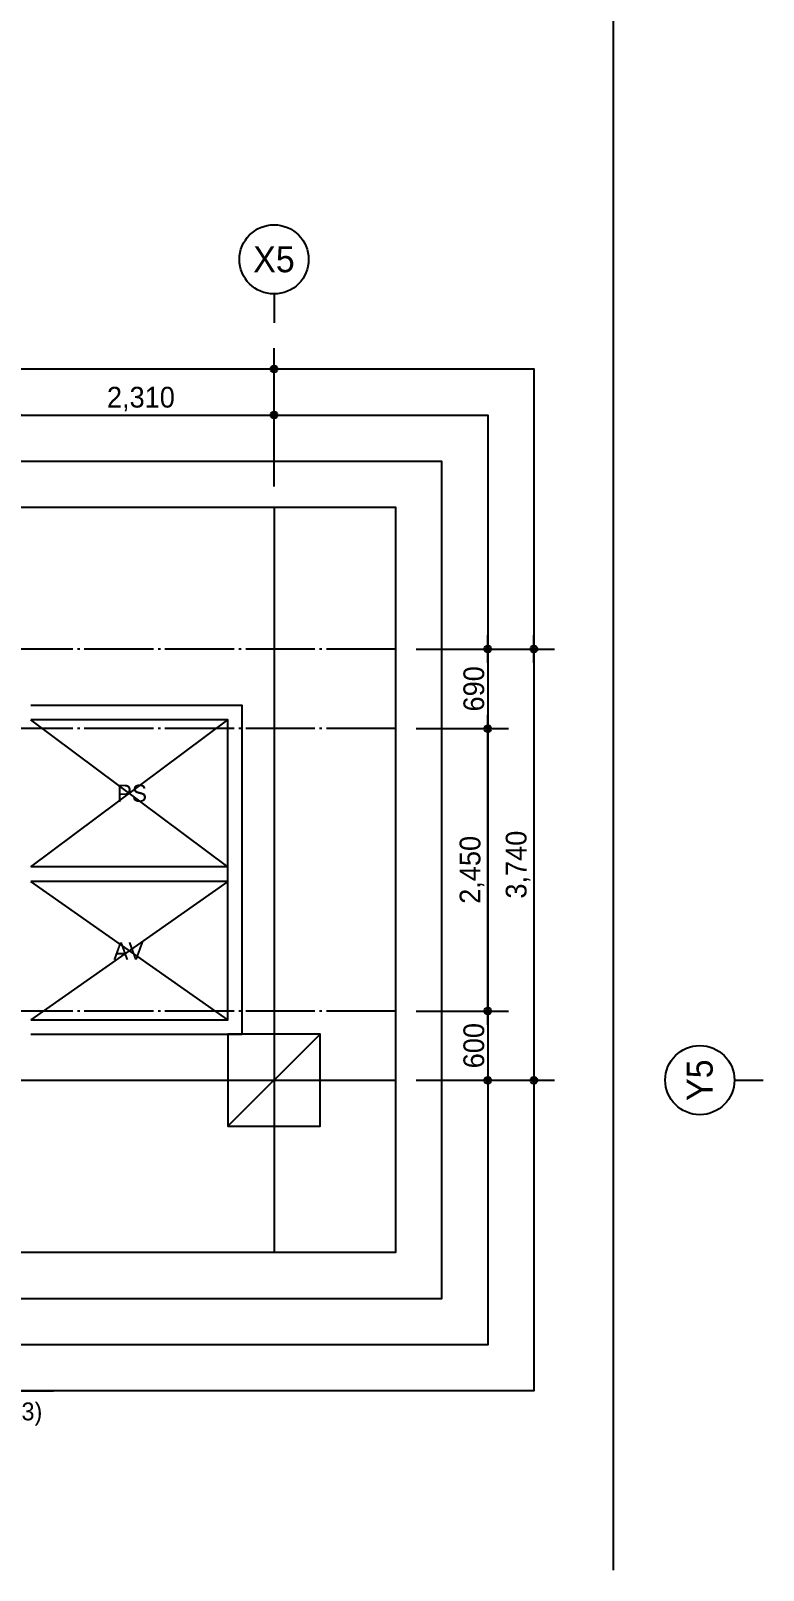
# Model space of a CAD drawing. Header units: millimetres. Extents: x 252711992 to 505989238, y 504776675 to 1009617600.
# Drawn here: x 253187039 to 253193393, y 504804712 to 504818065 of the extents above; entities that cross this region are included whole.
import ezdxf
from ezdxf.enums import TextEntityAlignment as Align
from ezdxf.xclip import XClip

# ---------------------------------------------------------------- set-up
doc = ezdxf.new("R2010")
doc.units = ezdxf.units.MM
doc.header["$XCLIPFRAME"] = 0
doc.linetypes.add('CEN', pattern=[35, 30, -2, 1, -2])
for name, color, linetype in [('$ZCDB_AUDIT_GENERATED_600D18', 7, 'Continuous'), ('4A.TEC CEN', 1, 'CEN'), ('4A.TEC TEXT 2', 3, 'Continuous'), ('4A.TEC 기둥', 2, 'Continuous'), ('4A.TEC 벽체 3', 4, 'Continuous'), ('4A.TEC 심볼', 7, 'Continuous'), ('4A.TEC 해치 1', 9, 'Continuous'), ('TEXT', 7, 'Continuous')]:
    doc.layers.add(name, color=color, linetype=linetype)
doc.layers.add('DEFPOINT', color=135, linetype='Continuous', plot=False)
doc.styles.add('GHS', font='malgun.ttf')
doc.styles.add('나눔고딕', font='')
doc.styles.add('돋움', font='')
doc.styles.add('울릉도L', font='')
doc.styles.get('나눔고딕').set_extended_font_data('Dotum')
doc.styles.get('돋움').set_extended_font_data('Dotum')
doc.styles.get('울릉도L').set_extended_font_data('Dotum')
doc.dimstyles.new('DIM_600(외부치수)', dxfattribs={"dimscale": 400, "dimtxt": 3.3, "dimasz": 1, "dimexe": 2, "dimexo": 2, "dimgap": 1, "dimtad": 1, "dimdec": 0, "dimdsep": 46, "dimlunit": 6, "dimtxsty": '나눔고딕', "dimblk1": 'DIMDOT', "dimblk2": 'DIMDOT', "dimsah": 1, "dimcen": 2.5, "dimdle": 1.5, "dimclrd": 8, "dimclre": 8, "dimclrt": 3, "dimadec": 0, "dimazin": 0, "dimtfac": 1, "dimtdec": 0, "dimtix": 1, "dimtmove": 2, "dimatfit": 3, "dimldrblk": 'DIMDOT', "dimfxl": 1, "dimtvp": 1, "dimtolj": 1, "dimtzin": 0, "dimarcsym": 0})

# ---------------------------------------------------------------- blocks, each defined once
blk = doc.blocks.new('ccs122')
at = {"layer": '4A.TEC 심볼'}
blk.add_line((0, 8), (0, 3), dxfattribs=at)
blk.add_circle((0, 14), 6, dxfattribs=at)
at = {"layer": '4A.TEC TEXT 2', "color": 3, "style": 'GHS'}
blk.add_attdef('NO', text='', height=4.5, dxfattribs=at).set_placement((-0.01, 14.02), align=Align.MIDDLE_CENTER)
blk = doc.blocks.new('dwgFD3B')
at = {"layer": '4A.TEC CEN', "color": 250, "ltscale": 500}
blk.add_line((49194.51, -169936.83, -3333.33), (358000, -169936.83, -3333.33), dxfattribs=at)
at = {"layer": '4A.TEC CEN', "color": 250, "ltscale": 500, "elevation": -3333.33}
blk.add_lwpolyline([(208807.63, -39163.16), (208807.63, -267000)], dxfattribs=at)
blk = doc.blocks.new('DIMDOT')
at = {"color": 0}
blk.add_line((-2, 0), (2, 0), dxfattribs=at)
for radius in [0.5, 0.25]:
    blk.add_circle((0, 0), radius, dxfattribs=at)
blk = doc.blocks.new('*D348')
at = {"layer": '$ZCDB_AUDIT_GENERATED_600D18', "color": 8, "lineweight": -2, "transparency": 16777216}
for p, q in [((253178149, 504814112), (253178149, 504815312)), ((253189149, 504814112), (253189149, 504815312)), ((253178209, 504815132), (253189089, 504815132))]:
    blk.add_line(p, q, dxfattribs=at)
at = {"layer": 'Defpoints', "color": 0, "transparency": 16777216}
for p in [(253189149, 504815132), (253178149, 504813932, 0), (253189149, 504813932)]:
    blk.add_point(p, dxfattribs=at)
at = {"layer": '$ZCDB_AUDIT_GENERATED_600D18', "color": 8, "lineweight": -2, "transparency": 16777216, "xscale": 60, "yscale": 60, "zscale": 60, "rotation": 180}
blk.add_blockref('DIMDOT', (253178149, 504815132), dxfattribs=at)
at = {"layer": '$ZCDB_AUDIT_GENERATED_600D18', "color": 8, "lineweight": -2, "transparency": 16777216, "xscale": 60, "yscale": 60, "zscale": 60}
blk.add_blockref('DIMDOT', (253189149, 504815132), dxfattribs=at)
at = {"layer": '$ZCDB_AUDIT_GENERATED_600D18', "color": 3, "transparency": 16777216, "insert": (253183649, 504815270), "char_height": 180, "attachment_point": 5, "style": '나눔고딕'}
blk.add_mtext('\\A1;11,000', dxfattribs=at)
blk = doc.blocks.new('*D349')
at = {"layer": '$ZCDB_AUDIT_GENERATED_600D18', "color": 8, "lineweight": -2, "transparency": 16777216}
for p, q in [((253186839, 504814112), (253186839, 504814912)), ((253189149, 504814112), (253189149, 504814912)), ((253186899, 504814732), (253189089, 504814732))]:
    blk.add_line(p, q, dxfattribs=at)
at = {"layer": 'Defpoints', "color": 0, "transparency": 16777216}
for p in [(253189149, 504814732), (253186839, 504813932, 569), (253189149, 504813932, 4431)]:
    blk.add_point(p, dxfattribs=at)
at = {"layer": '$ZCDB_AUDIT_GENERATED_600D18', "color": 8, "lineweight": -2, "transparency": 16777216, "xscale": 60, "yscale": 60, "zscale": 60, "rotation": 180}
blk.add_blockref('DIMDOT', (253186839, 504814732), dxfattribs=at)
at = {"layer": '$ZCDB_AUDIT_GENERATED_600D18', "color": 8, "lineweight": -2, "transparency": 16777216, "xscale": 60, "yscale": 60, "zscale": 60}
blk.add_blockref('DIMDOT', (253189149, 504814732), dxfattribs=at)
at = {"layer": '$ZCDB_AUDIT_GENERATED_600D18', "color": 3, "transparency": 16777216, "insert": (253187994, 504814870), "char_height": 180, "attachment_point": 5, "style": '나눔고딕'}
blk.add_mtext('\\A1;2,310', dxfattribs=at)
blk = doc.blocks.new('*D318')
at = {"layer": '$ZCDB_AUDIT_GENERATED_600D18', "color": 8, "lineweight": -2, "transparency": 16777216}
for p, q in [((253190383, 504812702), (253191583, 504812702)), ((253191403, 504812642), (253191403, 504809022)), ((253190383, 504808962), (253191583, 504808962))]:
    blk.add_line(p, q, dxfattribs=at)
at = {"layer": 'Defpoints', "color": 0, "transparency": 16777216}
for p in [(253190203, 504812702, 0), (253190203, 504808962, 0), (253191403, 504808962)]:
    blk.add_point(p, dxfattribs=at)
at = {"layer": '$ZCDB_AUDIT_GENERATED_600D18', "color": 8, "lineweight": -2, "transparency": 16777216, "xscale": 60, "yscale": 60, "zscale": 60}
for p, rotation in [((253191403, 504812702), 90), ((253191403, 504808962), 270)]:
    blk.add_blockref('DIMDOT', p, dxfattribs=dict(at, rotation=rotation))
at = {"layer": '$ZCDB_AUDIT_GENERATED_600D18', "color": 3, "transparency": 16777216, "insert": (253191266, 504810832), "char_height": 180, "attachment_point": 5, "rotation": 90, "style": '나눔고딕'}
blk.add_mtext('\\A1;3,740', dxfattribs=at)
blk = doc.blocks.new('*D319')
at = {"layer": '$ZCDB_AUDIT_GENERATED_600D18', "color": 8, "lineweight": -2, "transparency": 16777216}
for p, q in [((253190383, 504812702), (253191183, 504812702)), ((253191003, 504812642), (253191003, 504812072)), ((253190383, 504812012), (253191183, 504812012))]:
    blk.add_line(p, q, dxfattribs=at)
at = {"layer": 'Defpoints', "color": 0, "transparency": 16777216}
for p in [(253190203, 504812702, 0), (253190203, 504812012, 0), (253191003, 504812012)]:
    blk.add_point(p, dxfattribs=at)
at = {"layer": '$ZCDB_AUDIT_GENERATED_600D18', "color": 8, "lineweight": -2, "transparency": 16777216, "xscale": 60, "yscale": 60, "zscale": 60}
for p, rotation in [((253191003, 504812702), 90), ((253191003, 504812012), 270)]:
    blk.add_blockref('DIMDOT', p, dxfattribs=dict(at, rotation=rotation))
at = {"layer": '$ZCDB_AUDIT_GENERATED_600D18', "color": 3, "transparency": 16777216, "insert": (253190883, 504812357), "char_height": 180, "attachment_point": 5, "rotation": 90, "style": '나눔고딕'}
blk.add_mtext('\\A1;690', dxfattribs=at)
blk = doc.blocks.new('*D320')
at = {"layer": '$ZCDB_AUDIT_GENERATED_600D18', "color": 8, "lineweight": -2, "transparency": 16777216}
for p, q in [((253190383, 504812012), (253191183, 504812012)), ((253191003, 504809622), (253191003, 504811952)), ((253190383, 504809562), (253191183, 504809562))]:
    blk.add_line(p, q, dxfattribs=at)
at = {"layer": 'Defpoints', "color": 0, "transparency": 16777216}
for p in [(253190203, 504812012, 0), (253191003, 504812012), (253190203, 504809562, 0)]:
    blk.add_point(p, dxfattribs=at)
at = {"layer": '$ZCDB_AUDIT_GENERATED_600D18', "color": 8, "lineweight": -2, "transparency": 16777216, "xscale": 60, "yscale": 60, "zscale": 60}
for p, rotation in [((253191003, 504812012), 90), ((253191003, 504809562), 270)]:
    blk.add_blockref('DIMDOT', p, dxfattribs=dict(at, rotation=rotation))
at = {"layer": '$ZCDB_AUDIT_GENERATED_600D18', "color": 3, "transparency": 16777216, "insert": (253190866, 504810787), "char_height": 180, "attachment_point": 5, "rotation": 90, "style": '나눔고딕'}
blk.add_mtext('\\A1;2,450', dxfattribs=at)
blk = doc.blocks.new('*D321')
at = {"layer": '$ZCDB_AUDIT_GENERATED_600D18', "color": 8, "lineweight": -2, "transparency": 16777216}
for p, q in [((253190383, 504809562), (253191183, 504809562)), ((253191003, 504809502), (253191003, 504809022)), ((253190383, 504808962), (253191183, 504808962))]:
    blk.add_line(p, q, dxfattribs=at)
at = {"layer": 'Defpoints', "color": 0, "transparency": 16777216}
for p in [(253190203, 504809562, 0), (253190203, 504808962, 0), (253191003, 504808962)]:
    blk.add_point(p, dxfattribs=at)
at = {"layer": '$ZCDB_AUDIT_GENERATED_600D18', "color": 8, "lineweight": -2, "transparency": 16777216, "xscale": 60, "yscale": 60, "zscale": 60}
for p, rotation in [((253191003, 504809562), 90), ((253191003, 504808962), 270)]:
    blk.add_blockref('DIMDOT', p, dxfattribs=dict(at, rotation=rotation))
at = {"layer": '$ZCDB_AUDIT_GENERATED_600D18', "color": 3, "transparency": 16777216, "insert": (253190883, 504809262), "char_height": 180, "attachment_point": 5, "rotation": 90, "style": '나눔고딕'}
blk.add_mtext('\\A1;600', dxfattribs=at)
blk = doc.blocks.new('c1')
at = {"layer": '4A.TEC 기둥'}
blk.add_lwpolyline([(1156776, -1012079), (1157576, -1012079), (1157576, -1011279), (1156776, -1011279)], close=True, dxfattribs=at)
at = {"layer": 'DEFPOINT'}
blk.add_line((1156776, -1012079), (1157576, -1011279), dxfattribs=at)

msp = doc.modelspace()

# ---------------------------------------------------------------- linework, layer by layer
at = {"layer": '4A.TEC CEN', "ltscale": 20}
for p, q in [((253190203.05, 504812702.14, 1666.67), (253176892.67, 504812702.14, 1666.67)), ((253190203.05, 504812012.14, 1666.67), (253184188.77, 504812012.14, 1666.67)), ((253190203.05, 504812012.14, 1666.67), (253184188.77, 504812012.14, 1666.67)), ((253190203.05, 504809562.14, 1666.67), (253176892.67, 504809562.14, 1666.67))]:
    msp.add_line(p, q, dxfattribs=at)
at = {"layer": '4A.TEC 벽체 3'}
for p, q in [((253188748.78, 504810812.14, -3332.88), (253187038.78, 504810812.14, -3332.88)), ((253188748.78, 504810687.14, -3332.88), (253187038.78, 504810687.14, -3332.88)), ((253188748.78, 504809362.14, -3332.88), (253188748.78, 504808562.14, -3332.88))]:
    msp.add_line(p, q, dxfattribs=at)
at = {"layer": '4A.TEC 벽체 3', "elevation": -3332.88, "flags": 128}
for points in [[(253187038.78, 504809362.14), (253188873.78, 504809362.14), (253188873.78, 504812212.14), (253187038.78, 504812212.14)], [(253187038.78, 504809487.14), (253188748.78, 504809487.14), (253188748.78, 504812087.14), (253187038.78, 504812087.14)]]:
    msp.add_lwpolyline(points, dxfattribs=at)
at = {"layer": '4A.TEC 심볼'}
msp.add_line((253180437.72, 504806267.16, 3333.33), (253187236.14, 504806267.16, 3333.33), dxfattribs=at)
at = {"layer": '4A.TEC 해치 1'}
for p, q in [((253187038.78, 504810812.14, -3332.88), (253188748.78, 504812087.14, -3332.88)), ((253188748.78, 504810812.14, -3332.88), (253187038.78, 504812087.14, -3332.88)), ((253188748.78, 504810687.14, -3332.88), (253187038.78, 504809487.14, -3332.88)), ((253188748.78, 504809487.14, -3332.88), (253187038.78, 504810687.14, -3332.88))]:
    msp.add_line(p, q, dxfattribs=at)
at = {"layer": 'DEFPOINT'}
msp.add_line((253192091.54, 504831962.29, 3333.33), (253192091.54, 504804712.29, 3333.33), dxfattribs=at)
at = {"layer": 'DEFPOINT', "elevation": 3333.33}
for points in [[(253175692.67, 504815132.16), (253191403.05, 504815132.16), (253191403.05, 504806267.16), (253175692.67, 504806267.16)], [(253176092.67, 504814732.16), (253191003.05, 504814732.16), (253191003.05, 504806667.16), (253176092.67, 504806667.16)], [(253176492.67, 504814332.16), (253190603.05, 504814332.16), (253190603.05, 504807067.16), (253176492.67, 504807067.16)], [(253176892.67, 504813932.16), (253190203.05, 504813932.16), (253190203.05, 504807467.16), (253176892.67, 504807467.16)]]:
    msp.add_lwpolyline(points, close=True, dxfattribs=at)

# ---------------------------------------------------------------- block references
ref = msp.add_blockref('dwgFD3B', (252980341.15, 504978898.98, 0.45))
XClip(ref).set_block_clipping_path([(196551.5201089978, -171431.8169596791), (209861.9006240964, -164966.8169608712)])
at = {"layer": '4A.TEC 기둥'}
msp.add_blockref('c1', (252031973.1, 505820641.48, -3332.88), dxfattribs=at)
at = {"layer": '4A.TEC 심볼'}
ref = msp.add_blockref('ccs122', (253189148.78, 504815382.16, -7764.32), dxfattribs=dict(at, xscale=49.99999977496833, yscale=49.99999977496833, zscale=49.99999977496833))
ref.add_attrib('NO', 'X5', dxfattribs={"layer": '0', "color": 3, "height": 225, "style": '울릉도L'}).set_placement((253189148.47, 504816083.06, -7764.32), align=Align.MIDDLE_CENTER)
ref = msp.add_blockref('ccs122', (253193542.67, 504808963.18, -4999.55), dxfattribs=dict(at, xscale=49.99999977496833, yscale=49.99999977496833, zscale=49.99999977496833, rotation=90))
ref.add_attrib('NO', 'Y5', dxfattribs={"layer": '0', "color": 3, "height": 225, "rotation": 90, "style": '울릉도L'}).set_placement((253192841.77, 504808962.87, -4999.55), align=Align.MIDDLE_CENTER)

# ---------------------------------------------------------------- texts
at = {"layer": '4A.TEC TEXT 2', "color": 3, "style": '나눔고딕'}
msp.add_text('SCALE  1/100(A3)', height=155.25, dxfattribs=at).set_placement((253187138.94, 504805965.52, 3333.33), align=Align.BOTTOM_RIGHT)
at = {"layer": 'TEXT', "style": '돋움'}
for s, p in [('PS', (253187915.89, 504811451.43, -3333.33)), ('AV', (253187885.42, 504810082.78, -3333.33))]:
    msp.add_text(s, height=150, dxfattribs=at).set_placement(p, align=Align.MIDDLE_CENTER)

# ---------------------------------------------------------------- dimensions: what is measured, and where the dimension line sits
at = {"layer": '$ZCDB_AUDIT_GENERATED_600D18'}
for base, p1, p2, picture, middle in [((253189148.78, 504815132.16, -7764.32), (253178148.78, 504813932.16, -7764.32), (253189148.78, 504813932.16, -7764.32), '*D348', (253183648.78, 504815269.62, -7764.32)), ((253189148.78, 504814732.16, -7764.32), (253186838.77, 504813932.16, -7195.76), (253189148.78, 504813932.16, -3332.88), '*D349', (253187993.77, 504814869.62, -7764.32))]:
    dim = msp.add_linear_dim(base=base, p1=p1, p2=p2, dimstyle='DIM_600(외부치수)', override={"dimscale": 300, "dimtxt": 0.6, "dimasz": 0.2, "dimexe": 0.6, "dimexo": 0.6, "dimgap": 0.1, "dimdec": 1, "dimblk1": 'DIMDOT', "dimblk2": 'DIMDOT', "dimdle": 0.5}, dxfattribs=at)
    dim.commit()
    dim.dimension.update_dxf_attribs({"geometry": picture, "text_midpoint": middle})
for base, p1, p2, angle, picture, middle in [((253191403.05, 504808962.14, -4999.55), (253190203.05, 504812702.14, -4999.55), (253190203.05, 504808962.14, -4999.55), 270, '*D318', (253191265.59, 504810832.14, -4999.55)), ((253191003.05, 504812012.14, -4999.55), (253190203.05, 504812702.14, -4999.55), (253190203.05, 504812012.14, -4999.55), 270, '*D319', (253190882.93, 504812357.14, -4999.55)), ((253191003.05, 504812012.14, -4999.55), (253190203.05, 504809562.14, -4999.55), (253190203.05, 504812012.14, -4999.55), 90, '*D320', (253190865.59, 504810787.14, -4999.55)), ((253191003.05, 504808962.14, -4999.55), (253190203.05, 504809562.14, -4999.55), (253190203.05, 504808962.14, -4999.55), 270, '*D321', (253190882.93, 504809262.14, -4999.55))]:
    dim = msp.add_linear_dim(base=base, p1=p1, p2=p2, angle=angle, dimstyle='DIM_600(외부치수)', override={"dimscale": 300, "dimtxt": 0.6, "dimasz": 0.2, "dimexe": 0.6, "dimexo": 0.6, "dimgap": 0.1, "dimdec": 1, "dimblk1": 'DIMDOT', "dimblk2": 'DIMDOT', "dimdle": 0.5}, dxfattribs=at)
    dim.commit()
    dim.dimension.update_dxf_attribs({"geometry": picture, "text_midpoint": middle})

doc.saveas('drawing.dxf')
